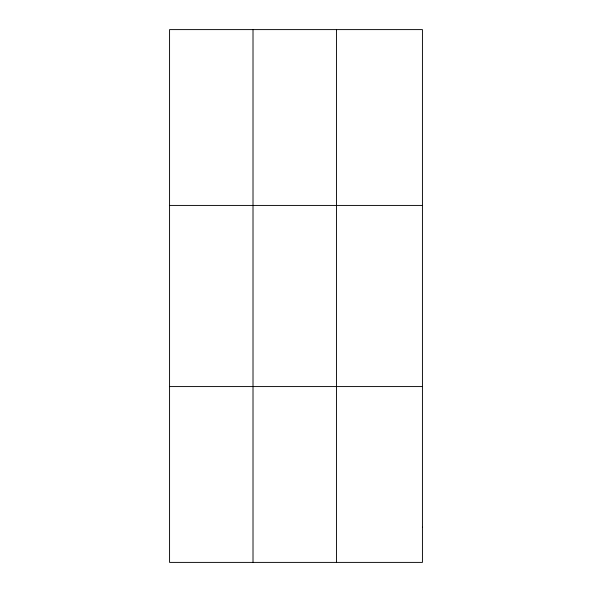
<?xml version="1.0" encoding="UTF-8"?>
<svg xmlns="http://www.w3.org/2000/svg" width="592" height="592" viewBox="0 0 592 592"><rect width="100%" height="100%" fill="white"/><g stroke="black" fill="none" stroke-linecap="round" stroke-linejoin="round"><path stroke-width="0.89" d="M253.013 562.4L253.013 29.6M336.456 562.4L336.456 29.6M169.571 205.424L422.429 205.424M169.571 386.576L422.429 386.576M422.429 527.235L422.429 562.4L169.571 562.4L169.571 29.6L422.429 29.6L422.429 527.235"/></g></svg>
